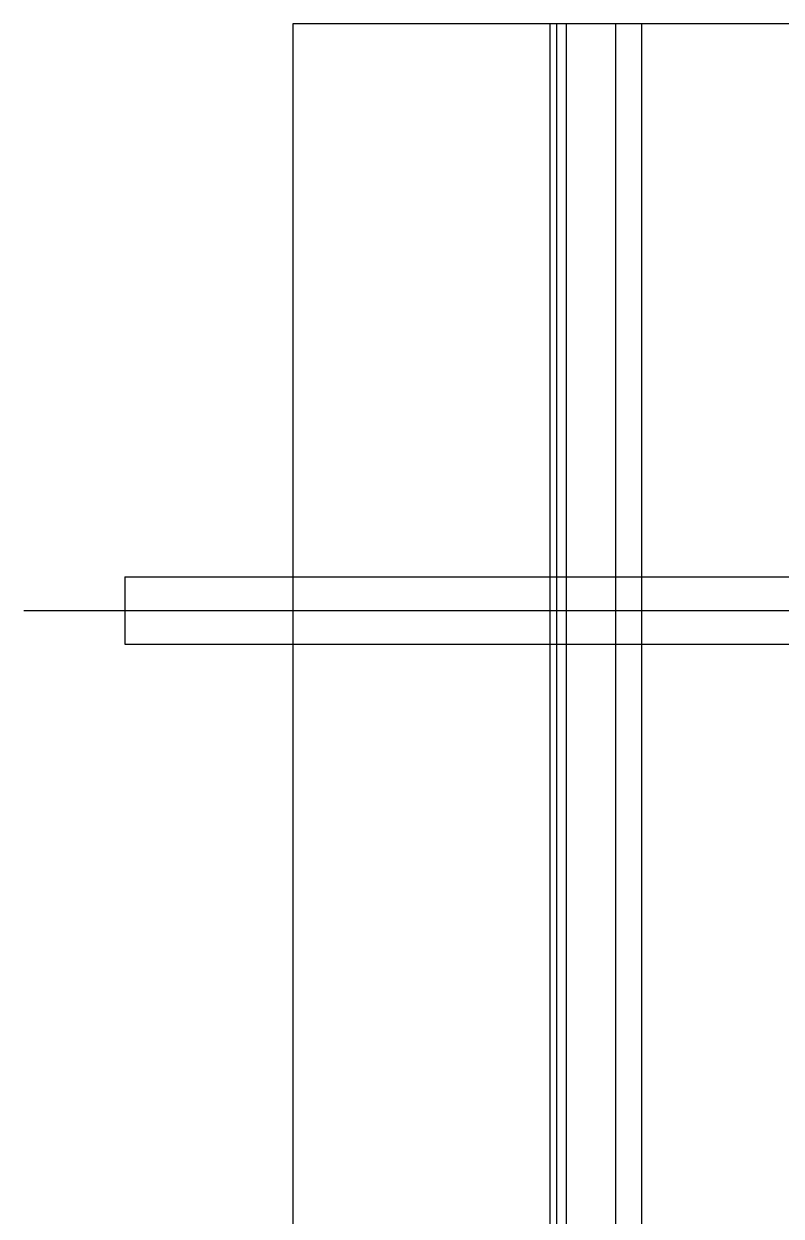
# Model space of a CAD drawing. Header units: millimetres. Extents: x 0 to 190005487, y 0 to 455456909.
# Drawn here: x 107007.5 to 107120.2, y 28219.4 to 28396.9 of the extents above; entities that cross this region are included whole.
import ezdxf

# ---------------------------------------------------------------- set-up
doc = ezdxf.new("R2010")
doc.units = ezdxf.units.MM
doc.header["$LTSCALE"] = 400
doc.header["$MEASUREMENT"] = 0
doc.linetypes.add('ACAD_ISO04W100', pattern=[30, 24, -3, 0, -3])
doc.linetypes.add('CEN', pattern=[35, 30, -2, 1, -2])
doc.layers.get('0').update_dxf_attribs({"linetype": 'CONTINUOUS'})
doc.layers.add('cen', color=1, linetype='ACAD_ISO04W100')

msp = doc.modelspace()

# ---------------------------------------------------------------- linework, layer by layer
at = {"color": 3}
for p, q in [((107047.48, 28396.88), (107047.48, 24621.78)), ((107122.49, 28396.88), (107047.48, 28396.88)), ((107022.48, 28314.55), (107047.48, 28314.55)), ((107022.48, 28314.55), (107022.48, 28304.55)), ((107047.48, 28314.55), (108297.55, 28314.55)), ((107022.48, 28304.55), (107047.48, 28304.55)), ((107047.48, 28304.55), (108297.55, 28304.55))]:
    msp.add_line(p, q, dxfattribs=at)
at = {"color": 4}
for p, q in [((107085.75, 28396.88), (107085.75, 24621.78)), ((107098.88, 28396.88), (107085.75, 28396.88)), ((107086.75, 28396.88), (107086.75, 24621.78)), ((107088.16, 28396.88), (107088.16, 24621.78)), ((107095.51, 28396.88), (107095.51, 24621.78)), ((107099.38, 28396.88), (107099.38, 24621.78))]:
    msp.add_line(p, q, dxfattribs=at)
at = {"layer": 'cen', "linetype": 'CEN'}
msp.add_line((107007.48, 28309.55), (108410.05, 28309.55), dxfattribs=at)

doc.saveas('drawing.dxf')
